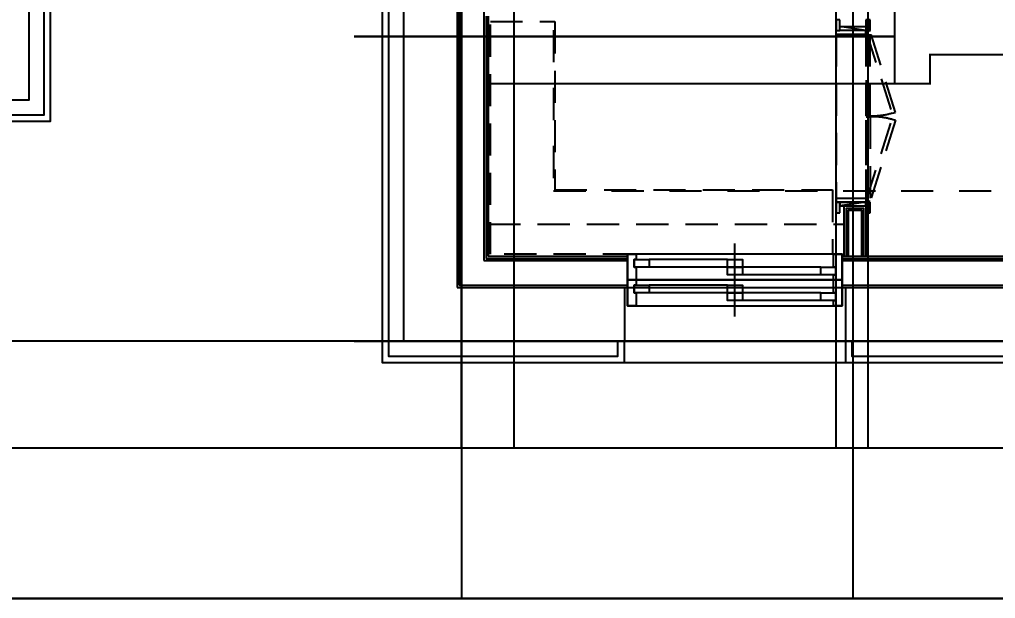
# Model space of a CAD drawing. Header units: millimetres. Extents: x 7294529 to 7346664, y 234399 to 276449.
# Drawn here: x 7332879 to 7337429, y 241999 to 244698 of the extents above; entities that cross this region are included whole.
import ezdxf
from ezdxf.xclip import XClip

# ---------------------------------------------------------------- set-up
doc = ezdxf.new("R2010")
doc.units = ezdxf.units.MM
doc.header["$LTSCALE"] = 100
doc.header["$XCLIPFRAME"] = 2
for name, pattern in [('CEN', [62, 60, -1, 0, -1]), ('ST-DASH', [2.7, 1.5, -1.2]), ('U-59B-EX$0$CEN', [62, 60, -1, 0, -1]), ('U-59B-EX$0$HID', [2.3, 1.5, -0.8])]:
    doc.linetypes.add(name, pattern=pattern)
doc.layers.get('Defpoints').update_dxf_attribs({"color": 149})
for name, color, linetype in [('AA-BORD-XREF', 15, 'Continuous'), ('BP', 7, 'Continuous'), ('C-303-R-TF_59C+59B+59C$0$COL', 2, 'Continuous'), ('CEN', 1, 'CEN'), ('DIM', 7, 'Continuous'), ('ELE8', 8, 'Continuous'), ('U-59B-EX$0$A-커텐박스', 11, 'U-59B-EX$0$HID'), ('U-59B-EX$0$CEN', 1, 'U-59B-EX$0$CEN'), ('U-59B-EX$0$CON', 2, 'Continuous'), ('U-59B-EX$0$FIN', 5, 'Continuous'), ('U-59B-EX$0$FUR_미설치가구', 8, 'U-59B-EX$0$HID'), ('U-59B-EX$0$INSUL_line', 8, 'Continuous'), ('U-59B-EX$0$S-ELE', 4, 'Continuous'), ('U-59B-EX$0$WIN', 4, 'Continuous'), ('U-59B-EX$0$발코니 입면선', 4, 'Continuous'), ('U-59B-EX$0$확장전', 4, 'U-59B-EX$0$HID'), ('결로방지', 4, 'ST-DASH'), ('기단부-석재', 6, 'Continuous')]:
    doc.layers.add(name, color=color, linetype=linetype)
for name, color, linetype, plot in [('CUT-LINE', 105, 'Continuous', False), ('Defpoint', 142, 'Continuous', False), ('U-59B-EX$0$MC', 152, 'Continuous', False)]:
    doc.layers.add(name, color=color, linetype=linetype, plot=plot)
doc.styles.add('굴림', font='')
doc.styles.add('돋움', font='')
doc.styles.get('굴림').set_extended_font_data('Gulim')
doc.styles.get('돋움').set_extended_font_data('Dotum')
doc.dimstyles.new('NORMAL', dxfattribs={"dimscale": 40, "dimtxt": 3, "dimasz": 1.5, "dimexe": 1.5, "dimexo": 2, "dimgap": 1, "dimtad": 1, "dimdec": 0, "dimzin": 0, "dimdsep": 46, "dimtxsty": '돋움', "dimblk": 'DOT', "dimblk1": 'NONE', "dimblk2": 'TICK', "dimcen": 0, "dimdle": 1.5, "dimclrd": 7, "dimclre": 7, "dimclrt": 3, "dimadec": 0, "dimazin": 0, "dimtfac": 1, "dimtdec": 0, "dimtix": 1, "dimtmove": 2, "dimatfit": 3, "dimldrblk": 'DOT', "dimfxl": 1, "dimtolj": 1, "dimtzin": 0, "dimarcsym": 0})

# ---------------------------------------------------------------- blocks, each defined once
blk = doc.blocks.new('BORD-303')
at = {"layer": 'Defpoint'}
blk.add_lwpolyline([(-34325, 22550), (10410, 22550), (10410, -8300), (-34325, -8300)], close=True, dxfattribs=at)
blk = doc.blocks.new('C-303-R-TF_59C+59B+59C', base_point=(0, 0))
at = {"layer": 'C-303-R-TF_59C+59B+59C$0$COL'}
blk.add_lwpolyline([(-5405, -12600), (-5000, -12600), (-5000, -11205)], dxfattribs=at)
blk = doc.blocks.new('U-59B-EX$0$WIN_2_1000')
at = {"layer": 'U-59B-EX$0$WIN', "color": 5, "linetype": 'Continuous'}
for p, q in [((60, 535), (60, 900)), ((96, 535), (96, 900)), ((180, 535), (180, 900)), ((216, 535), (216, 900)), ((24, 100), (24, 465)), ((60, 100), (60, 465)), ((144, 100), (144, 465)), ((180, 100), (180, 465))]:
    blk.add_line(p, q, dxfattribs=at)
at = {"layer": 'U-59B-EX$0$WIN'}
blk.add_line((-50, 500), (290, 500), dxfattribs=at)
for points in [[(96, 960), (96, 970), (60, 970), (60, 960), (0, 960), (0, 1000), (120, 1000), (120, 960)], [(120, 0), (120, 1000), (0, 1000), (0, 0)], [(96, 970), (96, 900), (60, 900), (60, 970)], [(216, 960), (216, 970), (180, 970), (180, 960), (120, 960), (120, 1000), (240, 1000), (240, 960)], [(240, 0), (240, 1000), (120, 1000), (120, 0)], [(216, 970), (216, 900), (180, 900), (180, 970)], [(24, 465), (24, 535), (60, 535), (60, 465)], [(60, 465), (60, 535), (96, 535), (96, 465)], [(144, 465), (144, 535), (180, 535), (180, 465)], [(180, 465), (180, 535), (216, 535), (216, 465)], [(24, 30), (24, 100), (60, 100), (60, 30)], [(144, 30), (144, 100), (180, 100), (180, 30)], [(24, 40), (24, 30), (60, 30), (60, 40), (120, 40), (120, 0), (0, 0), (0, 40)], [(144, 40), (144, 30), (180, 30), (180, 40), (240, 40), (240, 0), (120, 0), (120, 40)]]:
    blk.add_lwpolyline(points, close=True, dxfattribs=at)
blk = doc.blocks.new('U-59B-EX$0$A$Cf0ffb618')
at = {"layer": 'U-59B-EX$0$FUR_미설치가구', "color": 6}
for p, q in [((-782, 138), (-800, 138)), ((-782, 138), (-782, 0)), ((-18, 138), (-18, 0)), ((-18, 138), (0, 138)), ((-782, 0), (-800, 0)), ((-18, 0), (0, 0))]:
    blk.add_line(p, q, dxfattribs=at)
at = {"layer": 'U-59B-EX$0$FUR_미설치가구'}
for p, q in [((-782, 138), (-18, 138)), ((0, 138), (0, -20)), ((-782, 0), (-18, 0))]:
    blk.add_line(p, q, dxfattribs=at)
at = {"layer": 'U-59B-EX$0$FUR_미설치가구', "color": 1}
for p, q in [((-800, 0), (-818, 120)), ((0, 0), (18, 120))]:
    blk.add_line(p, q, dxfattribs=at)
at = {"layer": 'U-59B-EX$0$FUR_미설치가구', "color": 6}
for points in [[(-850, 120), (-850, 138), (-800, 138), (-800, 120)], [(0, 120), (0, 138), (50, 138), (50, 120)], [(0, -20), (0, 0), (50, 0), (50, -20)], [(-850, -20), (-850, 0), (-800, 0), (-800, -20)], [(-798, -20), (-798, -2), (-402, -2), (-402, -20)], [(-2, -20), (-2, -2), (-398, -2), (-398, -20)]]:
    blk.add_lwpolyline(points, close=True, dxfattribs=at)
at = {"layer": 'U-59B-EX$0$FUR_미설치가구', "color": 1}
for points in [[(-800, 120), (-818, 120), (-818, 0), (-800, 0)], [(0, 120), (18, 120), (18, 0), (0, 0)]]:
    blk.add_lwpolyline(points, close=True, dxfattribs=at)
at = {"layer": 'U-59B-EX$0$FUR_미설치가구', "color": 1, "linetype": 'U-59B-EX$0$HID'}
for points in [[(-798, -20), (-793.8, -2.6), (-413.7, -122.8), (-417.9, -138.2)], [(-2, -20), (-6.2, -2.6), (-386.3, -122.8), (-382.1, -138.2)]]:
    blk.add_lwpolyline(points, close=True, dxfattribs=at)
for centre, start, end in [((-716.5, -32.5), 343.2999, 5.538), ((-83.5, -32.5), 174.462, 196.7001)]:
    blk.add_arc(centre, 316, start, end, dxfattribs=at)
blk = doc.blocks.new('U-59B-EX$0$S-CEN')
at = {"layer": 'U-59B-EX$0$S-ELE', "color": 8, "linetype": 'U-59B-EX$0$CEN'}
for p, q in [((-13725, -500), (-13725, 7225)), ((-12305, 4705), (-12305, 7225)), ((-14225, 6725), (-9315, 6725)), ((-9315, 4900), (-14225, 4900))]:
    blk.add_line(p, q, dxfattribs=at)
at = {"layer": 'U-59B-EX$0$S-ELE', "color": 4}
for p, q in [((-13725, 4935), (-13725, 5965)), ((-13475, 5965), (-13475, 4935))]:
    blk.add_line(p, q, dxfattribs=at)
blk = doc.blocks.new('U-59B-EX', base_point=(0, 0))
at = {"layer": 'U-59B-EX$0$A-커텐박스'}
blk.add_line((7265, -2265), (7265, -3925), dxfattribs=at)
at = {"layer": 'U-59B-EX$0$CEN'}
for p, q in [((6390, -1640), (6390, -4160)), ((7810, -1640), (7810, -9365)), ((4490, -2140), (8310, -2140)), ((3400, -3965), (8310, -3965)), ((6610, -4160), (6140, -4160))]:
    blk.add_line(p, q, dxfattribs=at)
at = {"layer": 'U-59B-EX$0$CON'}
for p, q in [((5290, -1870), (7810, -1870)), ((7810, -1870), (7810, -2900)), ((5040, -2120), (7560, -2120)), ((7560, -2120), (7560, -2900)), ((7560, -2900), (7810, -2900)), ((7560, -3930), (7560, -8615)), ((7560, -3930), (7810, -3930)), ((7810, -3930), (7810, -8865))]:
    blk.add_line(p, q, dxfattribs=at)
at = {"layer": 'U-59B-EX$0$FIN'}
for p, q in [((6295, -2255), (7425, -2255)), ((6295, -2265), (7415, -2265)), ((7415, -2265), (7415, -2915)), ((7425, -2255), (7425, -2915)), ((7415, -3915), (7415, -7045)), ((7425, -3915), (7425, -7055))]:
    blk.add_line(p, q, dxfattribs=at)
for points in [[(7415, -3925), (7180, -3925), (7180, -4025), (7415, -4025)], [(7415, -3935), (7190, -3935), (7190, -4015), (7415, -4015)], [(7415, -3945), (7200, -3945), (7200, -4005), (7415, -4005)]]:
    blk.add_lwpolyline(points, dxfattribs=at)
at = {"layer": 'U-59B-EX$0$FUR_미설치가구'}
blk.add_lwpolyline([(6320, -2575), (7105, -2575), (7105, -3870), (7405, -3870), (7405, -2275), (6320, -2275)], close=True, dxfattribs=at)
at = {"layer": 'U-59B-EX$0$INSUL_line'}
for p, q in [((5030, -2130), (7550, -2130)), ((7550, -2130), (7550, -2915)), ((4915, -2245), (7435, -2245)), ((7435, -2245), (7435, -2915)), ((7435, -3915), (7435, -7065)), ((7550, -3915), (7550, -7155))]:
    blk.add_line(p, q, dxfattribs=at)
at = {"layer": 'U-59B-EX$0$MC'}
for p, q in [((4490, -2385), (8310, -2385)), ((3400, -3885), (8310, -3885)), ((3400, -4035), (8310, -4035))]:
    blk.add_line(p, q, dxfattribs=at)
at = {"layer": 'U-59B-EX$0$발코니 입면선'}
blk.add_line((7810, -3930), (7810, -2900), dxfattribs=at)
at = {"layer": 'U-59B-EX$0$확장전', "const_width": 10}
blk.add_lwpolyline([(6610, -2265), (6610, -4325), (6475, -4325), (6475, -7035)], dxfattribs=at)
at = {"layer": 'U-59B-EX$0$FUR_미설치가구'}
blk.add_blockref('U-59B-EX$0$A$Cf0ffb618', (7162, -4025), dxfattribs=at)
at = {"layer": 'U-59B-EX$0$S-ELE', "xscale": -1}
blk.add_blockref('U-59B-EX$0$S-CEN', (-5915, -8865), dxfattribs=at)
at = {"layer": 'U-59B-EX$0$WIN', "xscale": -1}
blk.add_blockref('U-59B-EX$0$WIN_2_1000', (7645, -3915), dxfattribs=at)
blk = doc.blocks.new('DOT')
at = {"layer": 'DIM'}
blk.add_line((0, 1.5), (0, -1.5), dxfattribs=at)
at = {"layer": 'DIM', "linetype": 'Continuous'}
blk.add_line((-1.5, 0), (1.5, 0), dxfattribs=at)
at = {"layer": 'DIM', "const_width": 0.35}
blk.add_lwpolyline([(-0.175, 0, 1), (0.175, 0, 1)], format="xyb", close=True, dxfattribs=at)
blk = doc.blocks.new('*D19')
at = {"layer": 'Defpoints', "color": 0, "transparency": 16777216}
for p in [(37980, -34450), (38125, -34450), (38125, -36450)]:
    blk.add_point(p, dxfattribs=at)
at = {"layer": 'DIM', "color": 7, "lineweight": -2, "transparency": 16777216}
for p, q in [((37980, -34650), (37980, -36600)), ((38125, -34650), (38125, -36600)), ((37830, -36450), (37680, -36450)), ((37980, -36450), (38125, -36450)), ((38275, -36450), (38425, -36450))]:
    blk.add_line(p, q, dxfattribs=at)
at = {"layer": 'DIM', "color": 7, "lineweight": -2, "transparency": 16777216, "xscale": 150, "yscale": 150, "zscale": 150}
blk.add_blockref('DOT', (37980, -36450), dxfattribs=at)
at = {"layer": 'DIM', "color": 7, "lineweight": -2, "transparency": 16777216, "xscale": 150, "yscale": 150, "zscale": 150, "rotation": 180}
blk.add_blockref('DOT', (38125, -36450), dxfattribs=at)
at = {"layer": 'DIM', "color": 3, "transparency": 16777216, "insert": (38052.5, -36195.8), "char_height": 300, "attachment_point": 5, "style": '굴림'}
blk.add_mtext('\\A1;145', dxfattribs=at)
blk = doc.blocks.new('_None')
blk = doc.blocks.new('_Oblique')
at = {"color": 0, "linetype": 'ByBlock', "lineweight": -2}
blk.add_line((-0.5, -0.5), (0.5, 0.5), dxfattribs=at)
blk = doc.blocks.new('TICK')
at = {"layer": 'Defpoints', "color": 0, "linetype": 'ByBlock'}
blk.add_point((0, 0), dxfattribs=at)
at = {"layer": 'DIM'}
blk.add_line((0, 1.6875), (0, -1.6875), dxfattribs=at)
at = {"layer": 'DIM', "linetype": 'Continuous'}
blk.add_line((-1.6875, 0), (1.6875, 0), dxfattribs=at)
at = {"color": 7, "linetype": 'ByBlock', "xscale": 1.6875, "yscale": 1.6875, "zscale": 1.6875}
blk.add_blockref('_Oblique', (0, 0), dxfattribs=at)
blk = doc.blocks.new('*D78')
at = {"layer": 'Defpoints', "color": 0, "transparency": 16777216}
for p in [(38125, -34450), (40265, -34450), (40265, -35650)]:
    blk.add_point(p, dxfattribs=at)
at = {"layer": 'DIM', "color": 7, "lineweight": -2, "transparency": 16777216}
for p, q in [((38125, -34650), (38125, -35800)), ((40265, -34650), (40265, -35800)), ((38275, -35650), (40115, -35650))]:
    blk.add_line(p, q, dxfattribs=at)
at = {"layer": 'DIM', "color": 7, "lineweight": -2, "transparency": 16777216, "xscale": 150, "yscale": 150, "zscale": 150, "rotation": 180}
blk.add_blockref('DOT', (38125, -35650), dxfattribs=at)
at = {"layer": 'DIM', "color": 7, "lineweight": -2, "transparency": 16777216, "xscale": 150, "yscale": 150, "zscale": 150}
blk.add_blockref('DOT', (40265, -35650), dxfattribs=at)
at = {"layer": 'DIM', "color": 3, "transparency": 16777216, "insert": (39195, -35395.8), "char_height": 300, "attachment_point": 5, "style": '굴림'}
blk.add_mtext('\\A1;2140', dxfattribs=at)
blk = doc.blocks.new('*D81')
at = {"layer": 'Defpoints', "color": 0, "transparency": 16777216}
for p in [(42090, -34450), (45330, -34450), (42090, -35650)]:
    blk.add_point(p, dxfattribs=at)
at = {"layer": 'DIM', "color": 7, "lineweight": -2, "transparency": 16777216}
for p, q in [((42090, -34650), (42090, -35800)), ((45330, -34650), (45330, -35800)), ((45180, -35650), (42240, -35650))]:
    blk.add_line(p, q, dxfattribs=at)
at = {"layer": 'DIM', "color": 7, "lineweight": -2, "transparency": 16777216, "xscale": 150, "yscale": 150, "zscale": 150, "rotation": 180}
blk.add_blockref('DOT', (42090, -35650), dxfattribs=at)
at = {"layer": 'DIM', "color": 7, "lineweight": -2, "transparency": 16777216, "xscale": 150, "yscale": 150, "zscale": 150}
blk.add_blockref('DOT', (45330, -35650), dxfattribs=at)
at = {"layer": 'DIM', "color": 3, "transparency": 16777216, "insert": (43710, -35396), "char_height": 300, "attachment_point": 5, "style": '굴림'}
blk.add_mtext('\\A1;3240', dxfattribs=at)
blk = doc.blocks.new('*D82')
at = {"layer": 'Defpoints', "color": 0, "transparency": 16777216}
for p in [(40265, -34450), (42090, -34450), (42090, -35650)]:
    blk.add_point(p, dxfattribs=at)
at = {"layer": 'DIM', "color": 7, "lineweight": -2, "transparency": 16777216}
for p, q in [((40265, -34650), (40265, -35800)), ((42090, -34650), (42090, -35800)), ((40415, -35650), (41940, -35650))]:
    blk.add_line(p, q, dxfattribs=at)
at = {"layer": 'DIM', "color": 7, "lineweight": -2, "transparency": 16777216, "xscale": 150, "yscale": 150, "zscale": 150, "rotation": 180}
blk.add_blockref('DOT', (40265, -35650), dxfattribs=at)
at = {"layer": 'DIM', "color": 7, "lineweight": -2, "transparency": 16777216, "xscale": 150, "yscale": 150, "zscale": 150}
blk.add_blockref('DOT', (42090, -35650), dxfattribs=at)
at = {"layer": 'DIM', "color": 3, "transparency": 16777216, "insert": (41177.5, -35395.8), "char_height": 300, "attachment_point": 5, "style": '굴림'}
blk.add_mtext('\\A1;1825', dxfattribs=at)
blk = doc.blocks.new('303_d')
at = {"layer": 'Defpoints'}
blk.add_lwpolyline([(60201.3, -11851.1), (15466.3, -11851.1), (15466.3, -42701.1), (60201.3, -42701.1)], close=True, dxfattribs=at)
blk = doc.blocks.new('기단부-303-TF')
at = {"layer": 'ELE8'}
blk.add_line((7420, -15890), (8450, -15890), dxfattribs=at)
at = {"layer": '기단부-석재'}
for points in [[(3755, -14665), (3755, -14765), (4745, -14765), (4745, -13370), (5060, -13370), (5060, -13270)], [(3785, -14665), (3785, -14735), (4715, -14735), (4715, -13340), (5030, -13340), (5030, -13270)], [(5690, -13270), (5690, -13370), (6290, -13370), (6290, -15890), (7420, -15890), (7420, -15790)], [(5720, -13270), (5720, -13340), (6320, -13340), (6320, -15860), (7390, -15860), (7390, -15790)], [(8450, -15790), (8450, -15890), (13485, -15890), (13485, -15295), (13385, -15295)], [(8480, -15790), (8480, -15860), (13455, -15860), (13455, -15325), (13385, -15325)]]:
    blk.add_lwpolyline(points, dxfattribs=at)
blk = doc.blocks.new('DIM-303-TF')
at = {"layer": 'CEN'}
for p, q in [((39995, -33250), (3600, -33250)), ((40265, -33250), (40265, -34450)), ((42090, -33250), (42090, -34450))]:
    blk.add_line(p, q, dxfattribs=at)
at = {"layer": 'DIM'}
for base, p1, p2, picture, middle in [((38125, -36450), (37980, -34450), (38125, -34450), '*D19', (38052.5, -36195.8)), ((40265, -35650), (38125, -34450), (40265, -34450), '*D78', (39195, -35395.8)), ((42090, -35650), (40265, -34450), (42090, -34450), '*D82', (41177.5, -35395.8))]:
    dim = blk.add_linear_dim(base=base, p1=p1, p2=p2, angle=180, dimstyle='NORMAL', override={"dimscale": 100, "dimtxsty": '굴림'}, dxfattribs=at)
    dim.commit()
    dim.dimension.update_dxf_attribs({"geometry": picture, "text_midpoint": middle})
dim = blk.add_linear_dim(base=(42090, -35650), p1=(45330, -34450), p2=(42090, -34450), dimstyle='NORMAL', override={"dimscale": 100, "dimtxsty": '굴림'}, dxfattribs=at)
dim.commit()
dim.dimension.update_dxf_attribs({"geometry": '*D81', "text_midpoint": (43710, -35396)})

msp = doc.modelspace()

# ---------------------------------------------------------------- linework, layer by layer
at = {"layer": 'CUT-LINE'}
msp.add_lwpolyline([(7332780.7, 251209.4), (7334701.7, 251209.4), (7334701.7, 253074.4), (7333779.4, 253074.4), (7333779.4, 256954.4), (7342164.4, 256954.4), (7342164.4, 242699.4), (7332798, 242699.4)], close=True, dxfattribs=at)

# ---------------------------------------------------------------- block references
at = {"layer": 'AA-BORD-XREF'}
msp.add_blockref('BORD-303', (7332599.4, 250299.4), dxfattribs=at)
at = {"layer": 'BP'}
msp.add_blockref('C-303-R-TF_59C+59B+59C', (7337924.4, 256924.4), dxfattribs=at)

# ---------------------------------------------------------------- next in the draw order: block references
ref = msp.add_blockref('U-59B-EX', (7332799.4, 251009.4), dxfattribs=dict(xscale=-1, rotation=90))
XClip(ref).set_block_clipping_path([(-200.0000000025, 18.6626555426), (-199.9999999993, -1902.3864105549), (-2065.0000000006, -1902.3864105558), (-2065.0000000006, -980.0000000009), (-5945.0000000005, -980.0000000009), (-5945.0000000005, -9365), (8309.9999999995, -9365), (8309.9999999995, 1.3373444583)])

# ---------------------------------------------------------------- next in the draw order: linework, layer by layer
at = {"layer": '결로방지'}
msp.add_lwpolyline([(7332924.4, 248529.4), (7335119.4, 248529.4), (7335119.4, 246539.4), (7335369.4, 246539.4), (7335369.4, 243899.4), (7339514.4, 243899.4), (7339514.4, 247179.5)], dxfattribs=at)

# ---------------------------------------------------------------- next in the draw order: block references
at = {"layer": 'DIM'}
msp.add_blockref('DIM-303-TF', (7294674.4, 276449.4), dxfattribs=at)
at = {"layer": '결로방지'}
msp.add_blockref('303_d', (7282663.1, 284700.5), dxfattribs=at)
at = {"layer": '기단부-석재'}
msp.add_blockref('기단부-303-TF', (7328279.4, 258989.4), dxfattribs=at)

doc.saveas('drawing.dxf')
